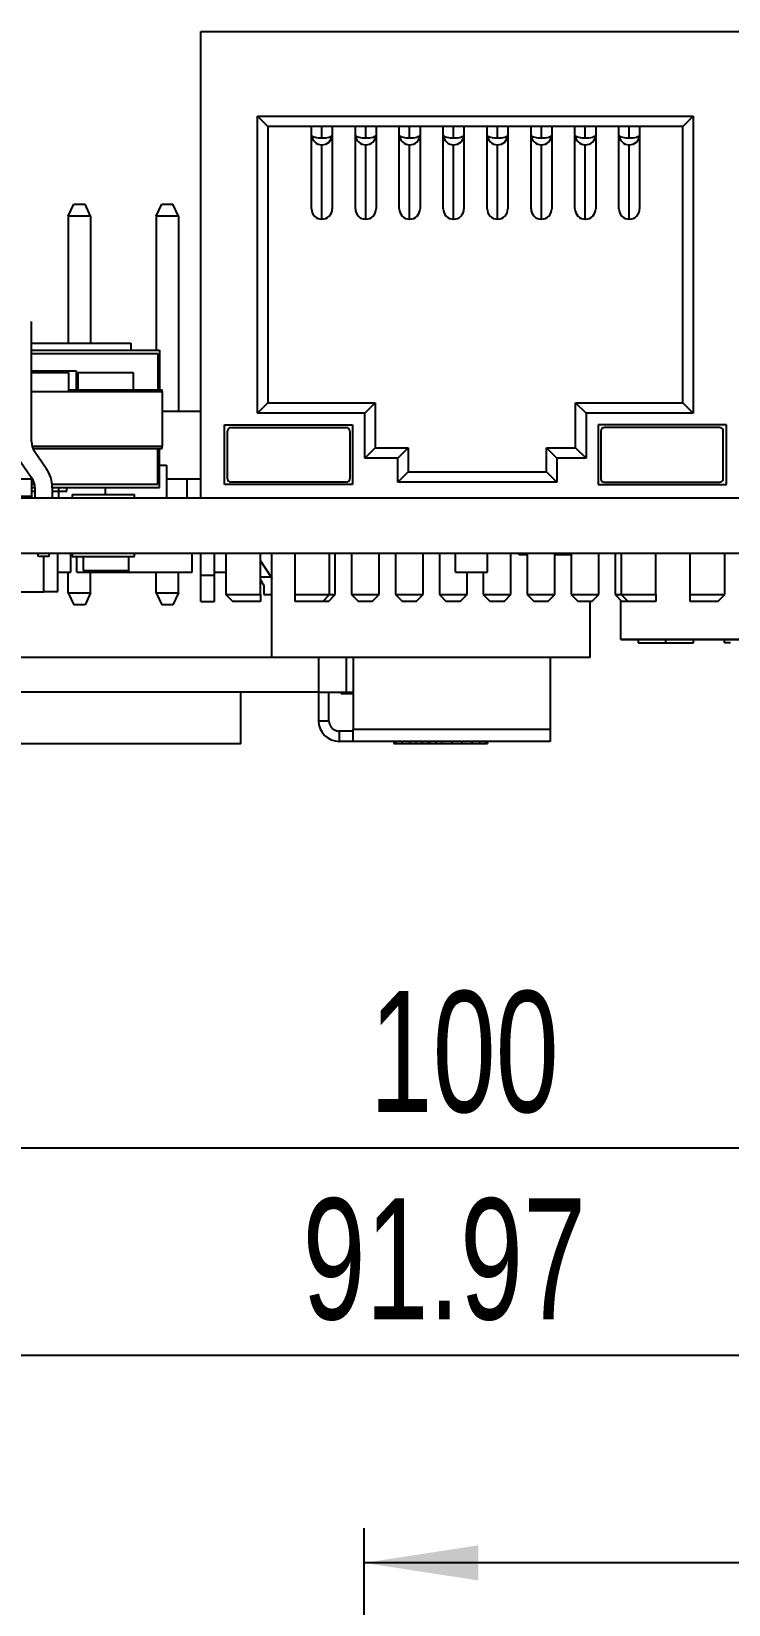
# Model space of a CAD drawing. Extents: x 5 to 415, y 3 to 292.
# Drawn here: x 73.23 to 93.39, y 196.21 to 241.74 of the extents above; entities that cross this region are included whole.
import ezdxf
from ezdxf.enums import TextEntityAlignment as Align

# ---------------------------------------------------------------- set-up
doc = ezdxf.new("R2010")
doc.units = 0
doc.linetypes.add('PHANTOM', pattern=[12.7, 6.35, -1.27, 1.27, -1.27, 1.27, -1.27])
doc.layers.get('0').update_dxf_attribs({"linetype": 'CONTINUOUS'})
doc.dimstyles.new('SLDDIMSTYLE1', dxfattribs={"dimtxt": 3.5, "dimasz": 3.302, "dimexe": 0, "dimexo": 0.0625, "dimgap": 0.875, "dimtad": 1, "dimrnd": 1e-09, "dimzin": 12, "dimsah": 1, "dimcen": 0.09, "dimazin": 3, "dimtfac": 1, "dimtofl": 0, "dimtmove": 0, "dimatfit": 3})
doc.dimstyles.new('SLDDIMSTYLE2', dxfattribs={"dimtxt": 3.5, "dimasz": 3.302, "dimexe": 0, "dimexo": 0.0625, "dimgap": 0.875, "dimtad": 1, "dimrnd": 1e-09, "dimzin": 4, "dimsah": 1, "dimcen": 0.09, "dimazin": 3, "dimtfac": 1, "dimtofl": 0, "dimtmove": 0, "dimatfit": 3})

# ---------------------------------------------------------------- blocks, each defined once
blk = doc.blocks.new('_D_2')
at = {"color": 7, "linetype": 'CONTINUOUS'}
for p, q in [((82.85, 183.652), (82.85, 198.414)), ((133.75, 181.352), (133.75, 198.414)), ((133.75, 197.414), (82.85, 197.414))]:
    blk.add_line(p, q, dxfattribs=at)
for points in [[(82.85, 197.414), (86.152, 196.906), (86.152, 197.922)], [(133.75, 197.414), (130.448, 197.922), (130.448, 196.906)]]:
    blk.add_solid(points, dxfattribs=at)
at = {"color": 7, "linetype": 'CONTINUOUS', "width": 0.7}
blk.add_text('50.90', height=3.5, dxfattribs=at).set_placement((102.456, 197.414), align=Align.BOTTOM_LEFT)
blk = doc.blocks.new('_D_3')
at = {"color": 7, "linetype": 'CONTINUOUS'}
for p, q in [((41.778, 184.575), (41.778, 204.414)), ((133.75, 181.352), (133.75, 204.414)), ((133.75, 203.414), (41.778, 203.414))]:
    blk.add_line(p, q, dxfattribs=at)
for points in [[(41.778, 203.414), (45.08, 202.906), (45.08, 203.922)], [(133.75, 203.414), (130.448, 203.922), (130.448, 202.906)]]:
    blk.add_solid(points, dxfattribs=at)
at = {"color": 7, "linetype": 'CONTINUOUS', "width": 0.7}
blk.add_text('91.97', height=3.5, dxfattribs=at).set_placement((81.074, 203.414), align=Align.BOTTOM_LEFT)
blk = doc.blocks.new('_D_11')
at = {"color": 7, "linetype": 'CONTINUOUS'}
for p, q in [((33.75, 181.352), (33.75, 210.414)), ((133.75, 181.352), (133.75, 210.414)), ((133.75, 209.414), (33.75, 209.414))]:
    blk.add_line(p, q, dxfattribs=at)
for points in [[(33.75, 209.414), (37.052, 208.906), (37.052, 209.922)], [(133.75, 209.414), (130.448, 209.922), (130.448, 208.906)]]:
    blk.add_solid(points, dxfattribs=at)
at = {"color": 7, "linetype": 'CONTINUOUS', "width": 0.7}
blk.add_text('100', height=3.5, dxfattribs=at).set_placement((83.014, 209.414, -81.793), align=Align.BOTTOM_LEFT)

msp = doc.modelspace()

# ---------------------------------------------------------------- linework, layer by layer
at = {"color": 7, "linetype": 'CONTINUOUS'}
for p, q in [((78.13, 241.742), (94.01, 241.742)), ((78.13, 228.242), (78.13, 241.742)), ((79.77, 239.292), (92.37, 239.292)), ((79.77, 230.692), (79.77, 239.292)), ((79.77, 239.292), (80.07, 238.992)), ((92.37, 239.292), (92.07, 238.992)), ((92.37, 239.292), (92.37, 230.692)), ((80.07, 238.992), (80.07, 230.992)), ((92.07, 238.992), (80.07, 238.992)), ((81.33, 238.745), (81.33, 238.992)), ((81.33, 236.612), (81.33, 238.745)), ((81.93, 238.992), (81.93, 238.745)), ((81.93, 238.745), (81.93, 236.612)), ((82.6, 238.745), (82.6, 238.992)), ((82.6, 236.612), (82.6, 238.745)), ((83.2, 238.992), (83.2, 238.745)), ((83.2, 238.745), (83.2, 236.612)), ((83.87, 238.745), (83.87, 238.992)), ((83.87, 236.612), (83.87, 238.745)), ((84.47, 238.992), (84.47, 238.745)), ((84.47, 238.745), (84.47, 236.612)), ((85.14, 238.745), (85.14, 238.992)), ((85.14, 236.612), (85.14, 238.745)), ((85.74, 238.992), (85.74, 238.745)), ((85.74, 238.745), (85.74, 236.612)), ((86.41, 238.745), (86.41, 238.992)), ((86.41, 236.612), (86.41, 238.745)), ((87.01, 238.992), (87.01, 238.745)), ((87.01, 238.745), (87.01, 236.612)), ((87.68, 238.745), (87.68, 238.992)), ((87.68, 236.612), (87.68, 238.745)), ((88.28, 238.992), (88.28, 238.745)), ((88.28, 238.745), (88.28, 236.612)), ((88.95, 238.745), (88.95, 238.992)), ((88.95, 236.612), (88.95, 238.745)), ((89.55, 238.992), (89.55, 238.745)), ((89.55, 238.745), (89.55, 236.612)), ((90.22, 238.745), (90.22, 238.992)), ((90.22, 236.612), (90.22, 238.745)), ((90.82, 238.992), (90.82, 238.745)), ((90.82, 238.745), (90.82, 236.612)), ((92.07, 230.992), (92.07, 238.992)), ((74.295, 236.392), (74.459, 236.742)), ((74.945, 236.392), (74.295, 236.392)), ((74.295, 236.392), (74.295, 232.717)), ((74.459, 236.742), (74.782, 236.742)), ((74.945, 236.392), (74.782, 236.742)), ((74.945, 236.392), (74.945, 232.717)), ((76.835, 236.392), (76.999, 236.742)), ((77.485, 236.392), (76.835, 236.392)), ((76.835, 236.392), (76.835, 232.517)), ((76.999, 236.742), (77.322, 236.742)), ((77.485, 236.392), (77.322, 236.742)), ((77.485, 236.392), (77.485, 230.742)), ((73.234, 231.207), (73.234, 233.342)), ((73.234, 232.717), (76.106, 232.717)), ((76.106, 232.717), (76.106, 232.517)), ((73.234, 232.517), (76.933, 232.517)), ((73.234, 232.417), (76.883, 232.417)), ((76.883, 232.417), (76.883, 231.367)), ((76.933, 232.517), (76.933, 231.367)), ((73.234, 231.917), (74.521, 231.917)), ((73.234, 231.867), (74.308, 231.867)), ((74.308, 231.867), (74.308, 231.317)), ((74.521, 231.917), (74.521, 231.367)), ((74.572, 231.867), (74.572, 231.367)), ((74.572, 231.867), (76.172, 231.867)), ((76.172, 231.867), (76.172, 231.367)), ((73.234, 231.317), (75.31, 231.317)), ((73.234, 231.317), (77.01, 231.317)), ((74.308, 231.367), (77.01, 231.367)), ((75.31, 231.317), (77.01, 231.317)), ((77.01, 231.317), (77.01, 231.367)), ((77.01, 231.317), (77.01, 229.742)), ((73.234, 229.872), (73.234, 231.207)), ((79.77, 230.692), (80.07, 230.992)), ((80.07, 230.992), (83.171, 230.992)), ((82.871, 230.692), (83.171, 230.992)), ((83.171, 230.992), (83.171, 229.692)), ((88.97, 230.992), (89.27, 230.692)), ((88.97, 229.692), (88.97, 230.992)), ((88.97, 230.992), (92.07, 230.992)), ((92.07, 230.992), (92.37, 230.692)), ((78.13, 230.742), (77.01, 230.742)), ((78.13, 228.792), (78.13, 230.742)), ((78.13, 230.742), (78.13, 230.742)), ((82.871, 230.692), (79.77, 230.692)), ((82.871, 229.392), (82.871, 230.692)), ((92.37, 230.692), (89.27, 230.692)), ((89.27, 230.692), (89.27, 229.392)), ((78.812, 230.355), (82.518, 230.355)), ((78.812, 228.628), (78.812, 230.355)), ((78.9, 228.795), (78.9, 230.176)), ((79, 230.276), (82.339, 230.276)), ((82.439, 230.176), (82.439, 228.795)), ((82.518, 230.355), (82.518, 228.628)), ((93.329, 230.355), (89.623, 230.355)), ((89.623, 230.355), (89.623, 228.628)), ((89.702, 230.176), (89.702, 228.795)), ((93.141, 230.276), (89.802, 230.276)), ((93.241, 228.795), (93.241, 230.176)), ((93.329, 228.628), (93.329, 230.355)), ((73.251, 229.742), (75.31, 229.742)), ((73.251, 229.742), (77.01, 229.742)), ((73.278, 229.667), (77.01, 229.667)), ((73.321, 229.589), (73.658, 229.097)), ((75.31, 229.742), (77.01, 229.742)), ((76.883, 228.642), (76.883, 229.667)), ((76.933, 228.542), (76.933, 229.667)), ((77.01, 229.667), (77.01, 229.742)), ((82.871, 229.392), (83.171, 229.692)), ((83.171, 229.692), (84.13, 229.692)), ((84.13, 229.692), (83.83, 229.392)), ((84.13, 229.692), (84.13, 228.992)), ((88.13, 228.992), (88.13, 229.692)), ((88.13, 229.692), (88.43, 229.392)), ((88.13, 229.692), (88.97, 229.692)), ((88.97, 229.692), (89.27, 229.392)), ((72.909, 229.307), (73.246, 228.815)), ((76.933, 229.192), (77.138, 229.192)), ((77.138, 229.192), (77.138, 228.242)), ((83.83, 229.392), (82.871, 229.392)), ((83.83, 228.692), (83.83, 229.392)), ((88.43, 229.392), (88.43, 228.692)), ((89.27, 229.392), (88.43, 229.392)), ((72.734, 228.792), (73.234, 228.792)), ((73.234, 228.832), (73.234, 228.792)), ((73.234, 228.792), (73.234, 228.292)), ((73.234, 228.642), (73.321, 228.642)), ((73.827, 228.642), (76.883, 228.642)), ((77.138, 228.792), (77.725, 228.792)), ((77.725, 228.792), (78.13, 228.792)), ((77.725, 228.792), (77.725, 228.242)), ((82.518, 228.628), (78.812, 228.628)), ((82.339, 228.695), (79, 228.695)), ((84.13, 228.992), (83.83, 228.692)), ((88.43, 228.692), (83.83, 228.692)), ((84.13, 228.992), (88.13, 228.992)), ((88.13, 228.992), (88.43, 228.692)), ((89.623, 228.628), (93.329, 228.628)), ((89.802, 228.695), (93.141, 228.695)), ((55.675, 228.242), (78.13, 228.242)), ((73.234, 228.542), (73.333, 228.542)), ((73.234, 228.432), (73.333, 228.432)), ((73.234, 228.292), (73.234, 228.242)), ((73.333, 228.532), (73.333, 228.242)), ((73.833, 228.542), (76.933, 228.542)), ((73.833, 228.532), (73.833, 228.242)), ((73.833, 228.432), (74.26, 228.432)), ((74.016, 228.542), (74.016, 228.242)), ((74.26, 228.432), (74.26, 228.542)), ((74.41, 228.342), (74.41, 228.242)), ((74.41, 228.342), (76.21, 228.342)), ((75.36, 228.542), (75.36, 228.342)), ((76.21, 228.242), (76.21, 228.342)), ((78.13, 228.242), (94.01, 228.242)), ((33.75, 226.642), (133.75, 226.642)), ((73.733, 226.542), (73.433, 226.542)), ((73.594, 225.522), (73.594, 226.542)), ((74, 225.532), (74, 226.642)), ((74.37, 226.092), (74.37, 226.642)), ((74.41, 226.642), (74.41, 226.542)), ((74.41, 226.542), (76.21, 226.542)), ((74.542, 226.092), (74.542, 226.542)), ((74.74, 226.142), (74.74, 226.542)), ((76.051, 226.092), (76.051, 226.542)), ((76.21, 226.542), (76.21, 226.642)), ((77.881, 226.092), (77.881, 226.642)), ((78.13, 225.992), (78.13, 226.642)), ((78.53, 225.992), (78.53, 226.642)), ((78.855, 226.642), (78.855, 225.442)), ((79.855, 225.442), (79.855, 226.642)), ((79.856, 226.423), (80.165, 225.942)), ((80.186, 223.622), (80.186, 226.642)), ((80.855, 225.442), (80.855, 226.642)), ((81.855, 225.442), (81.855, 226.642)), ((82.02, 225.442), (82.02, 226.642)), ((82.49, 226.642), (82.49, 225.442)), ((83.29, 225.442), (83.29, 226.642)), ((83.76, 226.642), (83.76, 225.442)), ((84.56, 225.442), (84.56, 226.642)), ((85.03, 226.642), (85.03, 225.442)), ((85.492, 226.092), (85.492, 226.642)), ((86.422, 226.092), (86.422, 226.642)), ((87.1, 225.442), (87.1, 226.642)), ((87.336, 226.592), (87.336, 226.642)), ((87.57, 226.592), (87.336, 226.592)), ((87.57, 226.642), (87.57, 225.442)), ((88.37, 225.442), (88.37, 226.642)), ((88.84, 226.592), (88.37, 226.592)), ((88.84, 226.642), (88.84, 225.442)), ((89.64, 225.442), (89.64, 226.642)), ((90.11, 226.642), (90.11, 225.442)), ((90.285, 226.642), (90.285, 225.442)), ((91.285, 225.442), (91.285, 226.642)), ((92.285, 225.442), (92.285, 226.642)), ((93.285, 225.442), (93.285, 226.642)), ((74, 226.092), (74.37, 226.092)), ((74.295, 225.492), (74.295, 226.092)), ((74.542, 226.092), (76.051, 226.092)), ((74.74, 226.142), (76.051, 226.142)), ((74.945, 225.492), (74.945, 226.092)), ((76.051, 226.092), (77.881, 226.092)), ((76.835, 225.492), (76.835, 226.092)), ((77.485, 225.492), (77.485, 226.092)), ((78.13, 225.242), (78.13, 225.992)), ((78.53, 226.092), (78.855, 226.092)), ((78.53, 225.242), (78.53, 225.992)), ((85.492, 226.092), (86.422, 226.092)), ((85.83, 225.442), (85.83, 226.092)), ((86.3, 226.092), (86.3, 225.442)), ((70.472, 225.522), (73.594, 225.522)), ((73.594, 225.532), (74, 225.532)), ((74.295, 225.492), (74.945, 225.492)), ((74.295, 225.492), (74.459, 225.142)), ((74.945, 225.492), (74.782, 225.142)), ((76.835, 225.492), (77.485, 225.492)), ((76.835, 225.492), (76.999, 225.142)), ((77.485, 225.492), (77.322, 225.142)), ((78.855, 225.442), (79.055, 225.242)), ((78.855, 225.442), (79.855, 225.442)), ((79.855, 225.442), (79.855, 225.242)), ((79.95, 225.692), (79.95, 225.442)), ((79.95, 225.442), (80.186, 225.442)), ((80.855, 225.442), (81.855, 225.442)), ((80.855, 225.242), (80.855, 225.442)), ((81.655, 225.242), (81.855, 225.442)), ((81.82, 225.242), (82.02, 225.442)), ((81.855, 225.442), (82.02, 225.442)), ((82.49, 225.442), (82.69, 225.242)), ((82.49, 225.442), (83.29, 225.442)), ((83.09, 225.242), (83.29, 225.442)), ((83.76, 225.442), (83.96, 225.242)), ((83.76, 225.442), (84.56, 225.442)), ((84.36, 225.242), (84.56, 225.442)), ((85.03, 225.442), (85.23, 225.242)), ((85.03, 225.442), (85.83, 225.442)), ((85.63, 225.242), (85.83, 225.442)), ((86.3, 225.442), (86.5, 225.242)), ((86.3, 225.442), (87.1, 225.442)), ((86.9, 225.242), (87.1, 225.442)), ((87.57, 225.442), (87.77, 225.242)), ((87.57, 225.442), (88.37, 225.442)), ((88.17, 225.242), (88.37, 225.442)), ((88.84, 225.442), (89.04, 225.242)), ((88.84, 225.442), (89.64, 225.442)), ((89.44, 225.242), (89.64, 225.442)), ((90.11, 225.442), (90.31, 225.242)), ((90.11, 225.442), (90.285, 225.442)), ((90.285, 225.442), (90.485, 225.242)), ((90.285, 225.442), (91.285, 225.442)), ((91.285, 225.442), (91.285, 225.242)), ((92.285, 225.242), (92.285, 225.442)), ((92.285, 225.442), (93.285, 225.442)), ((93.085, 225.242), (93.285, 225.442)), ((74.782, 225.142), (74.459, 225.142)), ((77.322, 225.142), (76.999, 225.142)), ((78.13, 225.242), (78.53, 225.242)), ((79.855, 225.242), (79.055, 225.242)), ((81.655, 225.242), (80.855, 225.242)), ((81.82, 225.242), (81.655, 225.242)), ((83.09, 225.242), (82.69, 225.242)), ((84.36, 225.242), (83.96, 225.242)), ((85.63, 225.242), (85.23, 225.242)), ((86.9, 225.242), (86.5, 225.242)), ((88.17, 225.242), (87.77, 225.242)), ((89.44, 225.242), (89.04, 225.242)), ((89.386, 223.622), (89.386, 225.242)), ((90.277, 224.152), (90.277, 225.275)), ((90.485, 225.242), (90.31, 225.242)), ((91.285, 225.242), (90.485, 225.242)), ((93.085, 225.242), (92.285, 225.242)), ((90.277, 224.142), (90.277, 224.152)), ((90.277, 224.152), (94.147, 224.152)), ((90.277, 224.142), (91.177, 224.142)), ((90.777, 224.142), (90.777, 224.042)), ((90.777, 224.042), (91.577, 224.042)), ((91.177, 224.142), (91.177, 224.152)), ((91.177, 224.142), (92.887, 224.142)), ((91.577, 224.042), (91.577, 224.142)), ((91.577, 224.042), (92.377, 224.042)), ((92.377, 224.042), (92.377, 224.142)), ((92.887, 224.142), (92.887, 224.152)), ((92.887, 224.142), (95.887, 224.142)), ((93.277, 224.042), (93.277, 224.142)), ((93.453, 224.042), (93.277, 224.042)), ((81.536, 223.622), (40.023, 223.622)), ((89.386, 223.622), (80.186, 223.622)), ((81.536, 223.622), (81.536, 222.622)), ((82.536, 223.622), (82.536, 221.542)), ((88.236, 223.622), (88.236, 221.542)), ((81.536, 222.622), (40.023, 222.622)), ((79.286, 221.122), (79.286, 222.622)), ((81.536, 222.622), (82.336, 222.622)), ((81.536, 222.622), (81.536, 221.792)), ((82.186, 222.622), (82.186, 222.572)), ((82.536, 222.572), (82.186, 222.572)), ((82.336, 222.622), (82.536, 222.622)), ((82.536, 221.542), (88.236, 221.542)), ((82.536, 221.192), (82.536, 221.542)), ((88.236, 221.542), (88.236, 221.192)), ((79.286, 221.122), (40.023, 221.122)), ((82.536, 221.192), (82.136, 221.192)), ((88.236, 221.192), (82.536, 221.192)), ((83.717, 221.192), (83.717, 221.132)), ((83.717, 221.132), (83.775, 221.132)), ((83.775, 221.192), (83.775, 221.132)), ((83.775, 221.132), (83.948, 221.132)), ((83.948, 221.192), (83.948, 221.132)), ((83.948, 221.132), (84.178, 221.132)), ((84.178, 221.192), (84.178, 221.132)), ((84.178, 221.132), (84.351, 221.132)), ((84.351, 221.192), (84.351, 221.132)), ((84.351, 221.132), (84.524, 221.132)), ((84.524, 221.192), (84.524, 221.132)), ((84.524, 221.132), (84.696, 221.132)), ((84.696, 221.192), (84.696, 221.132)), ((84.696, 221.132), (84.754, 221.132)), ((84.754, 221.192), (84.754, 221.132)), ((84.754, 221.132), (84.927, 221.132)), ((84.927, 221.192), (84.927, 221.132)), ((84.927, 221.132), (85.1, 221.132)), ((85.1, 221.132), (85.1, 221.192)), ((85.1, 221.132), (85.388, 221.132)), ((85.388, 221.192), (85.388, 221.132)), ((85.388, 221.132), (85.676, 221.132)), ((85.676, 221.192), (85.676, 221.132)), ((85.676, 221.132), (85.964, 221.132)), ((85.964, 221.192), (85.964, 221.132)), ((85.964, 221.132), (86.194, 221.132)), ((86.194, 221.192), (86.194, 221.132)), ((86.194, 221.132), (86.367, 221.132)), ((86.367, 221.192), (86.367, 221.132)), ((86.367, 221.132), (86.424, 221.132)), ((86.424, 221.192), (86.424, 221.132))]:
    msp.add_line(p, q, dxfattribs=at)
at = {"color": 8, "linetype": 'PHANTOM'}
for p, q in [((81.63, 238.66), (81.63, 238.992)), ((82.9, 238.66), (82.9, 238.992)), ((84.17, 238.66), (84.17, 238.992)), ((85.44, 238.66), (85.44, 238.992)), ((86.71, 238.66), (86.71, 238.992)), ((87.98, 238.66), (87.98, 238.992)), ((89.25, 238.66), (89.25, 238.992)), ((90.52, 238.66), (90.52, 238.992)), ((81.63, 236.308), (81.63, 238.463)), ((82.9, 236.308), (82.9, 238.463)), ((84.17, 236.308), (84.17, 238.463)), ((85.44, 236.308), (85.44, 238.463)), ((86.71, 236.308), (86.71, 238.463)), ((87.98, 236.308), (87.98, 238.463)), ((89.25, 236.308), (89.25, 238.463)), ((90.52, 236.308), (90.52, 238.463)), ((72.734, 228.292), (73.234, 228.292)), ((78.53, 225.992), (78.13, 225.992)), ((80.165, 225.942), (79.855, 225.942)), ((82.336, 223.622), (82.336, 222.622)), ((81.836, 221.792), (81.836, 222.622)), ((81.536, 221.792), (81.836, 221.792)), ((82.536, 221.492), (82.136, 221.492)), ((82.136, 221.492), (82.136, 221.192))]:
    msp.add_line(p, q, dxfattribs=at)
at = {"color": 8, "linetype": 'PHANTOM', "flags": 128}
for points in [[(81.33, 238.745), (81.335, 238.73), (81.349, 238.716), (81.371, 238.703), (81.401, 238.691), (81.438, 238.68), (81.48, 238.672), (81.528, 238.666), (81.578, 238.662), (81.63, 238.66)], [(81.63, 238.66), (81.689, 238.662), (81.745, 238.667), (81.797, 238.675), (81.843, 238.685), (81.88, 238.698), (81.908, 238.712), (81.925, 238.728), (81.93, 238.745)], [(82.6, 238.745), (82.605, 238.73), (82.619, 238.716), (82.641, 238.703), (82.671, 238.691), (82.708, 238.68), (82.75, 238.672), (82.798, 238.666), (82.848, 238.662), (82.9, 238.66)], [(82.9, 238.66), (82.959, 238.662), (83.015, 238.667), (83.067, 238.675), (83.113, 238.685), (83.15, 238.698), (83.178, 238.712), (83.195, 238.728), (83.2, 238.745)], [(83.87, 238.745), (83.875, 238.73), (83.889, 238.716), (83.911, 238.703), (83.941, 238.691), (83.978, 238.68), (84.02, 238.672), (84.068, 238.666), (84.118, 238.662), (84.17, 238.66)], [(84.17, 238.66), (84.229, 238.662), (84.285, 238.667), (84.337, 238.675), (84.383, 238.685), (84.42, 238.698), (84.448, 238.712), (84.465, 238.728), (84.47, 238.745)], [(85.14, 238.745), (85.145, 238.73), (85.159, 238.716), (85.181, 238.703), (85.211, 238.691), (85.248, 238.68), (85.29, 238.672), (85.338, 238.666), (85.388, 238.662), (85.44, 238.66)], [(85.44, 238.66), (85.499, 238.662), (85.555, 238.667), (85.607, 238.675), (85.653, 238.685), (85.69, 238.698), (85.718, 238.712), (85.735, 238.728), (85.74, 238.745)], [(86.41, 238.745), (86.415, 238.73), (86.429, 238.716), (86.451, 238.703), (86.481, 238.691), (86.518, 238.68), (86.56, 238.672), (86.608, 238.666), (86.658, 238.662), (86.71, 238.66)], [(86.71, 238.66), (86.769, 238.662), (86.825, 238.667), (86.877, 238.675), (86.923, 238.685), (86.96, 238.698), (86.988, 238.712), (87.005, 238.728), (87.01, 238.745)], [(87.68, 238.745), (87.685, 238.73), (87.699, 238.716), (87.721, 238.703), (87.751, 238.691), (87.788, 238.68), (87.83, 238.672), (87.878, 238.666), (87.928, 238.662), (87.98, 238.66)], [(87.98, 238.66), (88.039, 238.662), (88.095, 238.667), (88.147, 238.675), (88.193, 238.685), (88.23, 238.698), (88.258, 238.712), (88.275, 238.728), (88.28, 238.745)], [(88.95, 238.745), (88.955, 238.73), (88.969, 238.716), (88.991, 238.703), (89.021, 238.691), (89.058, 238.68), (89.1, 238.672), (89.148, 238.666), (89.198, 238.662), (89.25, 238.66)], [(89.25, 238.66), (89.309, 238.662), (89.365, 238.667), (89.417, 238.675), (89.463, 238.685), (89.5, 238.698), (89.528, 238.712), (89.545, 238.728), (89.55, 238.745)], [(90.22, 238.745), (90.225, 238.73), (90.239, 238.716), (90.261, 238.703), (90.291, 238.691), (90.328, 238.68), (90.37, 238.672), (90.418, 238.666), (90.468, 238.662), (90.52, 238.66)], [(90.52, 238.66), (90.579, 238.662), (90.635, 238.667), (90.687, 238.675), (90.733, 238.685), (90.77, 238.698), (90.798, 238.712), (90.815, 238.728), (90.82, 238.745)]]:
    msp.add_lwpolyline(points, dxfattribs=at)
at = {"color": 7, "linetype": 'CONTINUOUS', "flags": 128}
for points in [[(73.433, 226.542), (73.431, 226.552), (73.425, 226.58), (73.416, 226.626), (73.413, 226.642)], [(73.753, 226.642), (73.746, 226.609), (73.739, 226.572), (73.734, 226.55), (73.733, 226.542)], [(79.935, 225.746), (79.894, 225.81), (79.855, 225.869)], [(80.165, 225.942), (80.172, 225.931), (80.18, 225.92), (80.187, 225.908)], [(79.935, 225.746), (79.948, 225.714), (79.95, 225.692)]]:
    msp.add_lwpolyline(points, dxfattribs=at)
at = {"color": 7, "linetype": 'CONTINUOUS'}
for centre, radius, start, end in [((81.622, 238.755), 0.291, 181.9854, 271.7143), ((81.64, 238.754), 0.291, 268.2089, 358.0915), ((82.892, 238.755), 0.291, 181.9854, 271.7143), ((82.91, 238.754), 0.291, 268.2089, 358.0915), ((84.162, 238.755), 0.291, 181.9854, 271.7143), ((84.18, 238.754), 0.291, 268.2089, 358.0915), ((85.432, 238.755), 0.291, 181.9854, 271.7143), ((85.45, 238.754), 0.291, 268.2089, 358.0915), ((86.702, 238.755), 0.291, 181.9854, 271.7143), ((86.72, 238.754), 0.291, 268.2089, 358.0915), ((87.972, 238.755), 0.291, 181.9854, 271.7143), ((87.99, 238.754), 0.291, 268.2089, 358.0915), ((89.242, 238.755), 0.291, 181.9839, 271.715), ((89.26, 238.754), 0.291, 268.2089, 358.0915), ((90.512, 238.755), 0.291, 181.9839, 271.715), ((90.53, 238.754), 0.291, 268.2089, 358.0915), ((81.633, 236.61), 0.302, 179.5964, 269.5569), ((81.628, 236.61), 0.302, 270.427, 0.4197), ((82.903, 236.61), 0.302, 179.5964, 269.5569), ((82.898, 236.61), 0.302, 270.427, 0.4197), ((84.173, 236.61), 0.302, 179.5964, 269.5569), ((84.168, 236.61), 0.302, 270.427, 0.4197), ((85.443, 236.61), 0.302, 179.5964, 269.5569), ((85.438, 236.61), 0.302, 270.427, 0.4197), ((86.713, 236.61), 0.302, 179.5964, 269.5569), ((86.708, 236.61), 0.302, 270.427, 0.4197), ((87.983, 236.61), 0.302, 179.5964, 269.5569), ((87.978, 236.61), 0.302, 270.427, 0.4197), ((89.253, 236.61), 0.302, 179.5949, 269.5577), ((89.248, 236.61), 0.302, 270.427, 0.4197), ((90.523, 236.61), 0.302, 179.5949, 269.5577), ((90.518, 236.61), 0.302, 270.427, 0.4197), ((79, 230.176), 0.1, 90, 180), ((82.339, 230.176), 0.1, 0, 90), ((89.802, 230.176), 0.1, 90, 180), ((93.141, 230.176), 0.1, 0, 90), ((73.734, 229.872), 0.5, 179.9409, 214.358), ((72.833, 228.533), 1, 359.9705, 34.3876), ((72.833, 228.533), 0.5, 359.9409, 34.358), ((79, 228.795), 0.1, 180, 270), ((82.339, 228.795), 0.1, 270, 0), ((89.802, 228.795), 0.1, 180, 270), ((93.141, 228.795), 0.1, 270, 0), ((82.136, 221.792), 0.6, 180, 270)]:
    msp.add_arc(centre, radius, start, end, dxfattribs=at)
at = {"color": 8, "linetype": 'PHANTOM'}
msp.add_arc((82.135, 221.791), 0.299, 179.8363, 270.1637, dxfattribs=at)

# ---------------------------------------------------------------- dimensions: what is measured, and where the dimension line sits
at = {"color": 7, "linetype": 'CONTINUOUS'}
for base, p2, dimstyle, picture, middle in [((33.75, 209.414), (33.75, 180.352), 'SLDDIMSTYLE1', '_D_11', (86.893, 209.414)), ((41.778, 203.414), (41.778, 183.575), 'SLDDIMSTYLE1', '_D_3', (86.893, 203.414)), ((82.85, 197.414), (82.85, 182.652), 'SLDDIMSTYLE2', '_D_2', (108.274, 197.414))]:
    dim = msp.add_linear_dim(base=base, p1=(133.75, 180.352), p2=p2, dimstyle=dimstyle, dxfattribs=at)
    dim.commit()
    dim.dimension.update_dxf_attribs({"geometry": picture, "text_midpoint": middle, "dimtype": 160})

doc.saveas('drawing.dxf')
